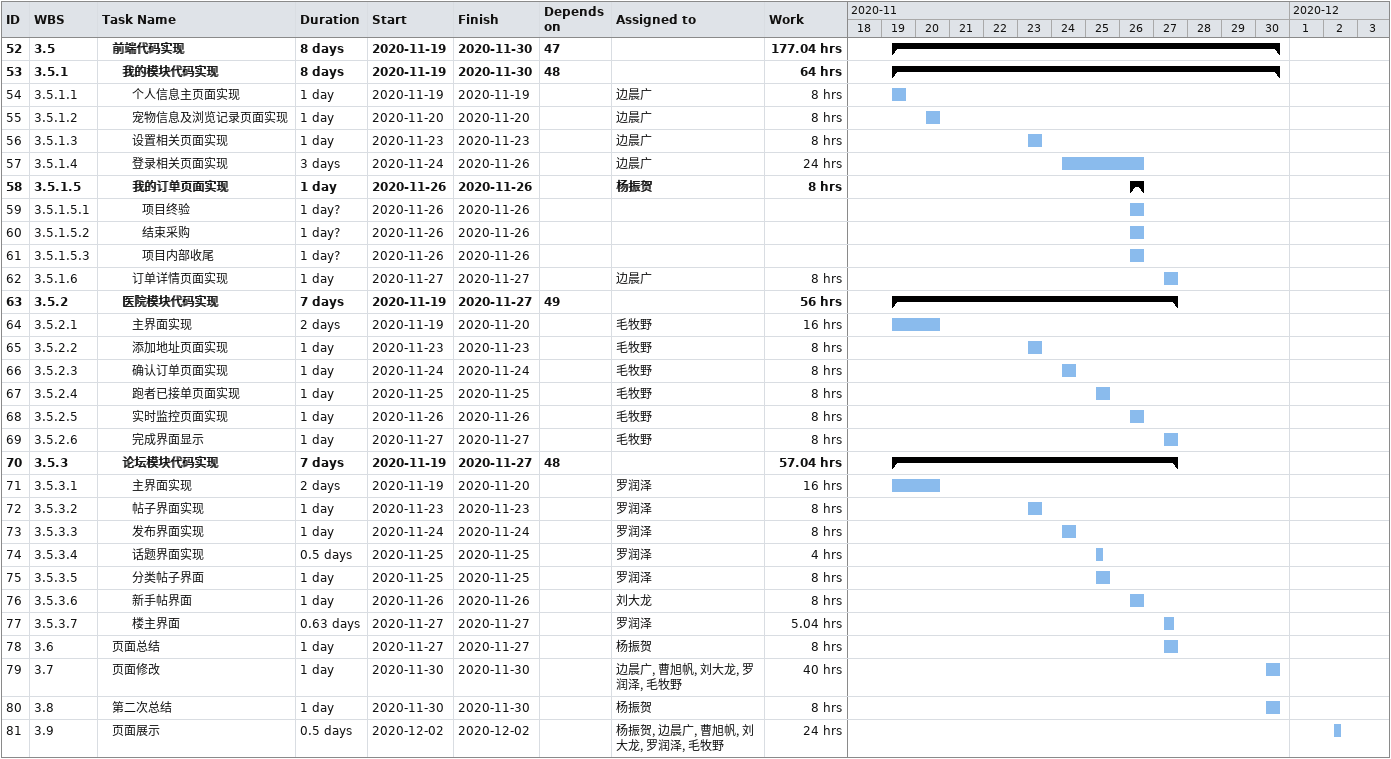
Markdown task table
| ID | WBS | Task | Duration | Start | Finish | Predecessors | Resources | Work (h) |
|---|---|---|---|---|---|---|---|---|
| 52 | 3.5 | **前端代码实现** | 8d | 2020-11-19 | 2020-11-30 | 47 |  | 177.04 |
| 53 | 3.5.1 | **我的模块代码实现** | 8d | 2020-11-19 | 2020-11-30 | 48 |  | 64 |
| 54 | 3.5.1.1 | 个人信息主页面实现 | 1d | 2020-11-19 | 2020-11-19 |  | 边晨广 | 8 |
| 55 | 3.5.1.2 | 宠物信息及浏览记录页面实现 | 1d | 2020-11-20 | 2020-11-20 |  | 边晨广 | 8 |
| 56 | 3.5.1.3 | 设置相关页面实现 | 1d | 2020-11-23 | 2020-11-23 |  | 边晨广 | 8 |
| 57 | 3.5.1.4 | 登录相关页面实现 | 3d | 2020-11-24 | 2020-11-26 |  | 边晨广 | 24 |
| 58 | 3.5.1.5 | **我的订单页面实现** | 1d | 2020-11-26 | 2020-11-26 |  | 杨振贺 | 8 |
| 59 | 3.5.1.5.1 | 项目终验 | 1d? | 2020-11-26 | 2020-11-26 |  |  |  |
| 60 | 3.5.1.5.2 | 结束采购 | 1d? | 2020-11-26 | 2020-11-26 |  |  |  |
| 61 | 3.5.1.5.3 | 项目内部收尾 | 1d? | 2020-11-26 | 2020-11-26 |  |  |  |
| 62 | 3.5.1.6 | 订单详情页面实现 | 1d | 2020-11-27 | 2020-11-27 |  | 边晨广 | 8 |
| 63 | 3.5.2 | **医院模块代码实现** | 7d | 2020-11-19 | 2020-11-27 | 49 |  | 56 |
| 64 | 3.5.2.1 | 主界面实现 | 2d | 2020-11-19 | 2020-11-20 |  | 毛牧野 | 16 |
| 65 | 3.5.2.2 | 添加地址页面实现 | 1d | 2020-11-23 | 2020-11-23 |  | 毛牧野 | 8 |
| 66 | 3.5.2.3 | 确认订单页面实现 | 1d | 2020-11-24 | 2020-11-24 |  | 毛牧野 | 8 |
| 67 | 3.5.2.4 | 跑者已接单页面实现 | 1d | 2020-11-25 | 2020-11-25 |  | 毛牧野 | 8 |
| 68 | 3.5.2.5 | 实时监控页面实现 | 1d | 2020-11-26 | 2020-11-26 |  | 毛牧野 | 8 |
| 69 | 3.5.2.6 | 完成界面显示 | 1d | 2020-11-27 | 2020-11-27 |  | 毛牧野 | 8 |
| 70 | 3.5.3 | **论坛模块代码实现** | 7d | 2020-11-19 | 2020-11-27 | 48 |  | 57.04 |
| 71 | 3.5.3.1 | 主界面实现 | 2d | 2020-11-19 | 2020-11-20 |  | 罗润泽 | 16 |
| 72 | 3.5.3.2 | 帖子界面实现 | 1d | 2020-11-23 | 2020-11-23 |  | 罗润泽 | 8 |
| 73 | 3.5.3.3 | 发布界面实现 | 1d | 2020-11-24 | 2020-11-24 |  | 罗润泽 | 8 |
| 74 | 3.5.3.4 | 话题界面实现 | 0.5d | 2020-11-25 | 2020-11-25 |  | 罗润泽 | 4 |
| 75 | 3.5.3.5 | 分类帖子界面 | 1d | 2020-11-25 | 2020-11-25 |  | 罗润泽 | 8 |
| 76 | 3.5.3.6 | 新手帖界面 | 1d | 2020-11-26 | 2020-11-26 |  | 刘大龙 | 8 |
| 77 | 3.5.3.7 | 楼主界面 | 0.63d | 2020-11-27 | 2020-11-27 |  | 罗润泽 | 5.04 |
| 78 | 3.6 | 页面总结 | 1d | 2020-11-27 | 2020-11-27 |  | 杨振贺 | 8 |
| 79 | 3.7 | 页面修改 | 1d | 2020-11-30 | 2020-11-30 |  | 边晨广, 曹旭帆, 刘大龙, 罗润泽, 毛牧野 | 40 |
| 80 | 3.8 | 第二次总结 | 1d | 2020-11-30 | 2020-11-30 |  | 杨振贺 | 8 |
| 81 | 3.9 | 页面展示 | 0.5d | 2020-12-02 | 2020-12-02 |  | 杨振贺, 边晨广, 曹旭帆, 刘大龙, 罗润泽, 毛牧野 | 24 |
